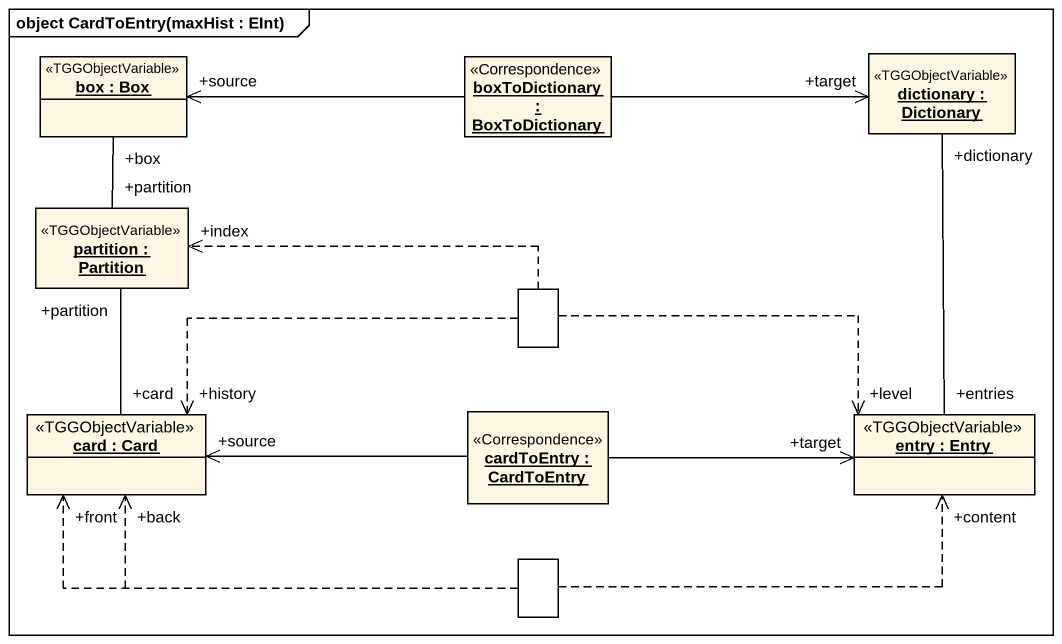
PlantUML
@startuml
mainframe object CardToEntry(maxHist : EInt)
allowmixing
hide circle
hide empty members
object "box : Box" as box_ <<TGGObjectVariable>>
object "boxToDictionary : BoxToDictionary" as boxToDictionary <<Correspondence>>
object "dictionary : Dictionary" as dictionary <<TGGObjectVariable>>
object "partition : Partition" as partition_ <<TGGObjectVariable>>
rectangle " " as rectangle1
object "card : Card" as card_ <<TGGObjectVariable>>
object "cardToEntry : CardToEntry" as cardToEntry <<Correspondence>>
object "entry : Entry" as entry <<TGGObjectVariable>>
rectangle " " as rectangle2
box_ "+box" -- "+partition" partition_
boxToDictionary -left-> "+source" box_
boxToDictionary -right-> "+target" dictionary
dictionary "+dictionary" -- "+entries" entry
partition_ "+partition" -- "+card" card_
rectangle1 .left.> "+index" partition_
rectangle1 .left.> "+history" card_
rectangle1 .right.> "+level" entry
cardToEntry -left-> "+source" card_
cardToEntry -right-> "+target" entry
rectangle2 .left.> "+back" card_
rectangle2 .left.> "+front" card_
rectangle2 .right.> "+content" entry
@enduml
